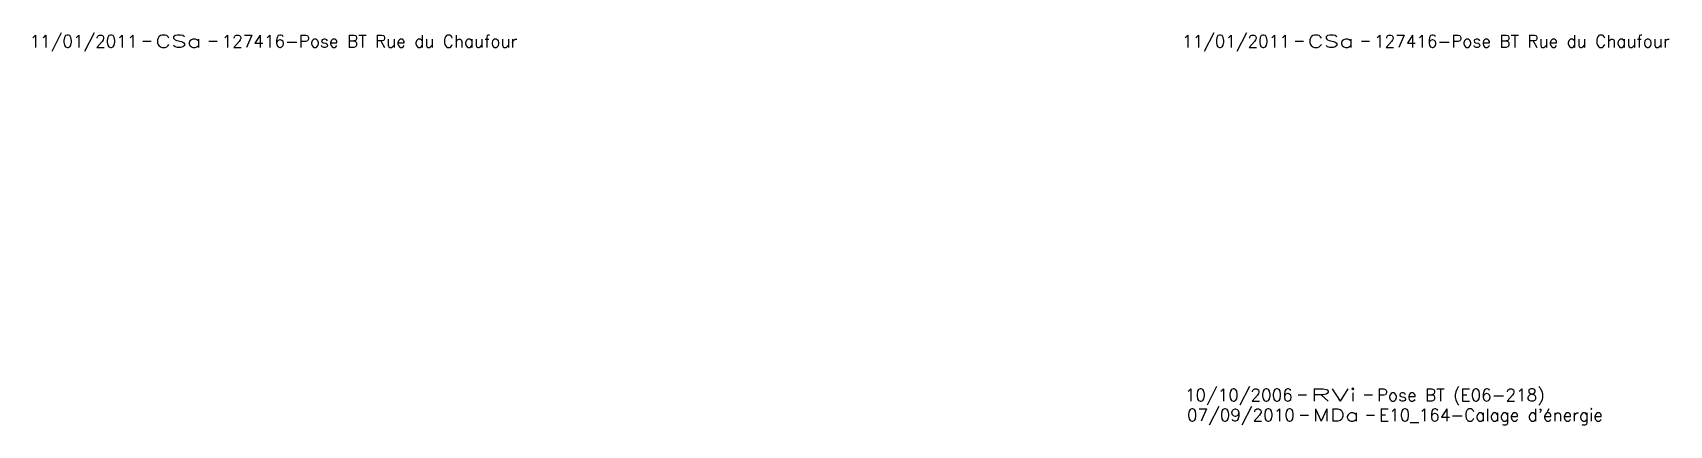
# Model space of a CAD drawing. Header units: millimetres. Extents: x 173000 to 173998, y 130000 to 131000.
# Drawn here: x 173440.6 to 173540, y 130737.6 to 130761.5 of the extents above; entities that cross this region are included whole.
import ezdxf
from ezdxf.enums import TextEntityAlignment as Align

# ---------------------------------------------------------------- set-up
doc = ezdxf.new("R2010")
doc.units = ezdxf.units.MM
doc.layers.get('0').update_dxf_attribs({"linetype": 'CONTINUOUS'})
doc.layers.add('B_910', color=7, linetype='CONTINUOUS', plot=False)
doc.styles.get("Standard").update_dxf_attribs({"font": 'romans.shx', "width": 0.85})

# ---------------------------------------------------------------- blocks, each defined once
blk = doc.blocks.new('GIS_MODF')
at = {"color": 0, "linetype": 'Continuous', "flags": 128}
for points in [[(-2.257, -0.012), (-1.757, -0.012)], [(1.758, -0.012), (2.258, -0.012)]]:
    blk.add_lwpolyline(points, dxfattribs=at)
at = {"color": 0, "linetype": 'Continuous'}
blk.add_attdef('DATE', text='', height=0.75, dxfattribs=at).set_placement((-2.583, -0.387), align=Align.RIGHT)
at = {"color": 0, "linetype": 'Continuous', "width": 3.590909}
blk.add_attdef('USER', text='', height=0.75, dxfattribs=at).set_placement((-1.516, -0.387), (1.306, -0.387), align=Align.FIT)
at = {"color": 0, "linetype": 'Continuous'}
blk.add_attdef('DESC', (2.528, -0.387), '', height=0.75, dxfattribs=at)

msp = doc.modelspace()

# ---------------------------------------------------------------- block references
at = {"layer": 'B_910'}
ref = msp.add_blockref('GIS_MODF', (173449.545, 130760.945), dxfattribs=at)
ref.add_attrib('DATE', '11/01/2011', dxfattribs={"layer": '0', "color": 0, "linetype": 'Continuous', "height": 0.75}).set_placement((173446.962, 130760.558), align=Align.RIGHT)
ref.add_attrib('USER', 'CSa', dxfattribs={"layer": '0', "color": 0, "linetype": 'Continuous', "height": 0.75, "width": 1.410714}).set_placement((173448.029, 130760.558), (173450.851, 130760.558), align=Align.FIT)
ref.add_attrib('DESC', '127416-Pose BT Rue du Chaufour', (173452.073, 130760.558), dxfattribs={"layer": '0', "color": 0, "linetype": 'Continuous', "height": 0.75})
ref = msp.add_blockref('GIS_MODF', (173519.55, 130760.945), dxfattribs=at)
ref.add_attrib('DATE', '11/01/2011', dxfattribs={"layer": '0', "color": 0, "linetype": 'Continuous', "height": 0.75}).set_placement((173516.968, 130760.558), align=Align.RIGHT)
ref.add_attrib('USER', 'CSa', dxfattribs={"layer": '0', "color": 0, "linetype": 'Continuous', "height": 0.75, "width": 1.410714}).set_placement((173518.035, 130760.558), (173520.856, 130760.558), align=Align.FIT)
ref.add_attrib('DESC', '127416-Pose BT Rue du Chaufour', (173522.078, 130760.558), dxfattribs={"layer": '0', "color": 0, "linetype": 'Continuous', "height": 0.75})
ref = msp.add_blockref('GIS_MODF', (173519.727, 130739.45), dxfattribs=at)
ref.add_attrib('DATE', '10/10/2006', dxfattribs={"layer": '0', "color": 0, "linetype": 'Continuous', "height": 0.75}).set_placement((173517.145, 130739.063), align=Align.RIGHT)
ref.add_attrib('USER', 'RVi', dxfattribs={"layer": '0', "color": 0, "linetype": 'Continuous', "height": 0.75, "width": 1.795455}).set_placement((173518.212, 130739.063), (173521.033, 130739.063), align=Align.FIT)
ref.add_attrib('DESC', 'Pose BT (E06-218)', (173522.255, 130739.063), dxfattribs={"layer": '0', "color": 0, "linetype": 'Continuous', "height": 0.75})
ref = msp.add_blockref('GIS_MODF', (173519.855, 130738.233), dxfattribs=at)
ref.add_attrib('DATE', '07/09/2010', dxfattribs={"layer": '0', "color": 0, "linetype": 'Continuous', "height": 0.75}).set_placement((173517.272, 130737.847), align=Align.RIGHT)
ref.add_attrib('USER', 'MDa', dxfattribs={"layer": '0', "color": 0, "linetype": 'Continuous', "height": 0.75, "width": 1.316667}).set_placement((173518.339, 130737.847), (173521.16, 130737.847), align=Align.FIT)
ref.add_attrib('DESC', "E10_164-Calage d'énergie", (173522.382, 130737.847), dxfattribs={"layer": '0', "color": 0, "linetype": 'Continuous', "height": 0.75})

doc.saveas('drawing.dxf')
